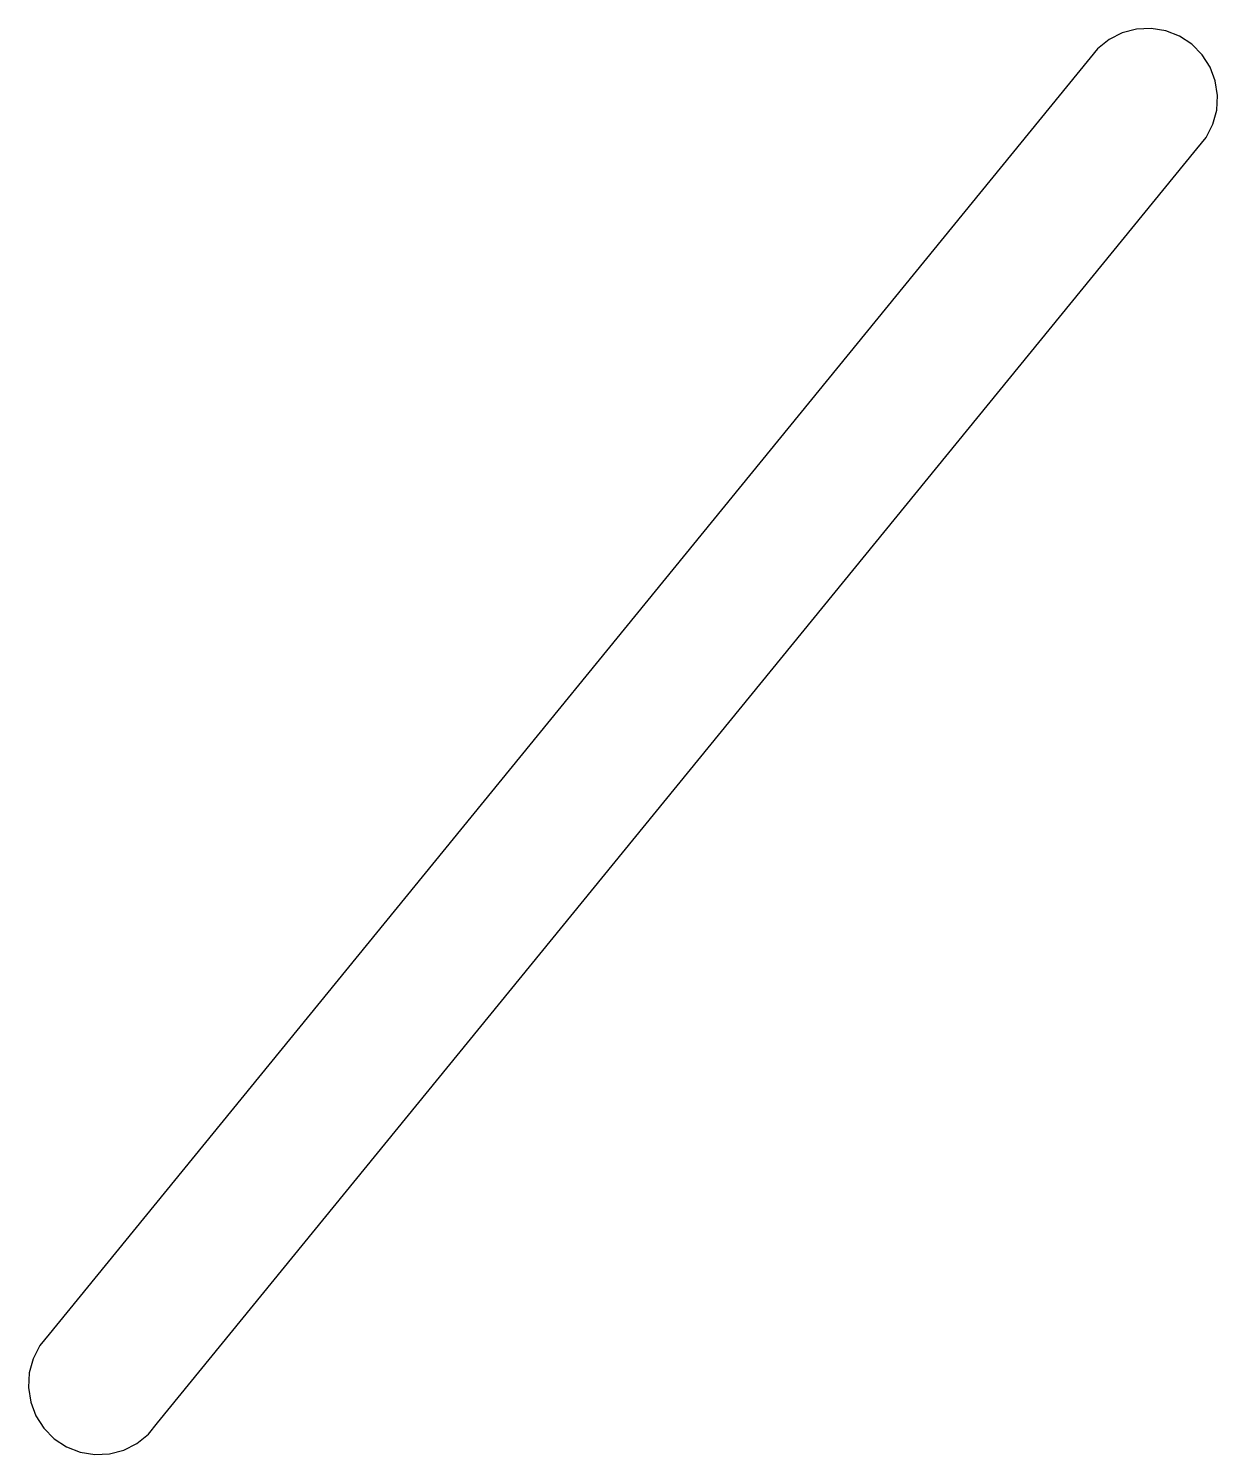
# Model space of a CAD drawing. Header units: metres. Extents: x -79 to 5, y -96 to 5.
import ezdxf

# ---------------------------------------------------------------- set-up
doc = ezdxf.new("R2010")
doc.units = ezdxf.units.M

msp = doc.modelspace()

# ---------------------------------------------------------------- linework, layer by layer
for p, q in [((-2.7075, 4.20349), (-3.52229, 3.54872)), ((-1.77437, 4.67456), (-2.7075, 4.20349)), ((-0.763702, 4.94131), (-1.77437, 4.67456)), ((0.280319, 4.99213), (-0.763702, 4.94131)), ((1.31213, 4.82475), (0.280319, 4.99213)), ((2.28658, 4.44652), (1.31213, 4.82475)), ((3.1611, 3.87393), (2.28658, 4.44652)), ((-3.52229, 3.54872), (-78.0223, -87.7513)), ((3.89746, 3.13205), (3.1611, 3.87393)), ((4.46347, 2.25328), (3.89746, 3.13205)), ((4.83443, 1.27602), (4.46347, 2.25328)), ((4.99408, 0.243011), (4.83443, 1.27602)), ((4.93549, -0.800613), (4.99408, 0.243011)), ((4.66116, -1.80927), (4.93549, -0.800613)), ((4.18314, -2.73885), (4.66116, -1.80927)), ((3.52229, -3.54872), (4.18314, -2.73885)), ((-70.3168, -94.0388), (3.52229, -3.54872)), ((-78.0223, -87.7513), (-78.6831, -88.5611)), ((-78.6831, -88.5611), (-79.1612, -89.4907)), ((-79.1612, -89.4907), (-79.4355, -90.4994)), ((-79.4355, -90.4994), (-79.4941, -91.543)), ((-79.4941, -91.543), (-79.3344, -92.576)), ((-79.3344, -92.576), (-78.9635, -93.5533)), ((-78.9635, -93.5533), (-78.3975, -94.4321)), ((-70.9777, -94.8487), (-70.3168, -94.0388)), ((-78.3975, -94.4321), (-77.6611, -95.1739)), ((-77.6611, -95.1739), (-76.7866, -95.7465)), ((-71.7925, -95.5035), (-70.9777, -94.8487)), ((-76.7866, -95.7465), (-75.8121, -96.1248)), ((-75.8121, -96.1248), (-74.7803, -96.2921)), ((-73.7363, -96.2413), (-72.7256, -95.9746)), ((-72.7256, -95.9746), (-71.7925, -95.5035)), ((-74.7803, -96.2921), (-73.7363, -96.2413))]:
    msp.add_line(p, q)

doc.saveas('drawing.dxf')
